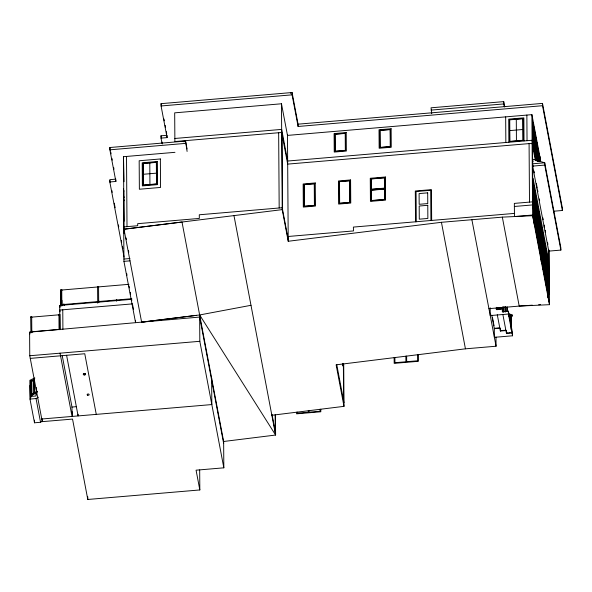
<?xml version="1.0" encoding="UTF-8"?>
<svg xmlns="http://www.w3.org/2000/svg" width="592" height="592" viewBox="0 0 592 592"><rect width="100%" height="100%" fill="white"/><g stroke="black" fill="none" stroke-linecap="round" stroke-linejoin="round"><path stroke-width="0.89" d="M508.447 315.062L511.865 316.394L512.272 315.04L508.965 313.745M511.865 316.394L512.272 315.04M34.78 377.896L29.859 380.308L29.992 399.075L34.491 422.799L40.545 422.281L42.121 421.371M34.787 378.821L30.873 381.152L31.11 397.069L30.932 380.552M31.398 381.063L31.776 380.841L31.398 381.063L31.494 394.768M33.788 379.642L34.166 379.42L33.788 379.642L33.929 393.591L34.306 393.369L34.166 379.42M30.999 381.81L34.129 379.946M37.229 391.12L30.969 394.849L31.102 395.856L37.355 392.126M33.885 393.347L34.262 393.118M36.645 391.697L36.319 392.17L36.697 391.948M30.976 395.197L37.229 391.467M31.095 395.508L36.571 392.244M29.992 399.075L36.045 398.557L38.406 397.188M183.92 141.888L185.555 141.081L187.057 148.984M290.383 93.247L292.078 92.53L298.072 124.165L298.094 126.473L542.524 105.709L562.4 210.486L554.142 211.189M250.993 305.302L199.645 314.959L141.621 322.129L123.994 229.215L123.491 156.695L174.966 152.329M535.235 159.796L532.112 143.345L287.682 164.11L281.681 132.475L174.884 141.547L174.684 112.85L281.481 103.778L282.221 209.627L123.994 229.215L182.01 222.044L223.643 441.484L223.828 467.828L196.078 470.181L199.822 489.954L87.794 499.47L72.542 419.077L42.269 421.645L29.763 355.748L29.6 332.149L142.243 322.078L196.448 315.344M282.221 209.627L288.223 241.262L441.432 222.303L502.334 217.131L532.615 215.71L549.494 304.673L519.206 306.094L488.933 308.661L471.883 219.713M495.992 337.063L496.059 346.224L465.438 348.829L336.123 364.827L343.996 406.349L271.854 415.273M223.643 441.484L275.606 435.046L275.465 414.844M141.621 322.129L199.659 317.075M167.077 137.603L167.062 135.287L161.002 135.805L161.024 138.114L167.077 137.603L161.076 105.968L161.061 103.659L292.078 92.53L292.093 94.838L298.094 126.473M161.076 105.968L292.093 94.838M504.739 106.997L503.718 101.624L431.05 107.803L431.746 113.694M431.065 110.112L503.733 103.94L504.243 106.627M298.072 124.165L542.509 103.4L562.385 208.177L562.4 210.486M174.869 138.469L281.659 129.396L287.66 161.031L532.09 140.267L535.975 160.758M115.862 179.139L109.809 179.657L109.823 181.966L115.877 181.448L109.883 149.82L109.86 147.512L185.555 141.081L187.102 151.448M109.883 149.82L185.577 143.39M540.659 160.772L531.912 114.648L287.483 135.405L281.481 103.778M509.808 130.603L522.928 129.493M143.308 174.27L156.429 173.16M560.868 250.09L544.744 165.079L532.63 166.108L548.762 251.119L560.868 250.09L560.853 247.782L544.729 162.77L532.585 159.181L533.096 161.882M371.11 189.47L384.733 188.315M371.11 190.047L384.741 188.892M123.98 226.906L137.699 225.737L137.684 223.672L199.312 218.433L199.289 214.778L282.206 207.733L288.208 239.368M514.374 206.475L532.541 204.936L533.821 211.684M514.426 213.401L353.38 227.084L353.498 230.924L288.186 236.474M123.928 259.052L129.981 258.534M123.876 191.149L123.439 188.841L123.943 261.361L129.996 260.843M60.843 306.02L60.732 289.851L61.738 289.762L61.864 290.428M97.732 303.148L97.569 286.676L98.575 286.587L98.701 287.246M61.79 290.021L98.124 286.935M98.627 286.891L128.945 284.315M60.732 289.851L60.858 290.509L61.361 290.465M61.894 304.651L98.228 301.565M98.731 301.52L131.801 298.708M59.881 329.574L59.711 305.442L131.757 299.323M132.675 303.866L59.74 310.06L60.073 311.821M30.917 332.808L30.68 316.883L31.694 316.794L31.82 317.453M59.052 329.751L58.941 314.478L59.955 314.396L60.058 329.663M31.753 317.127L59.008 314.811M31.857 331.749L59.111 329.441M498.827 309.327L499.204 309.298M491.73 315.077L494.305 328.671L494.372 337.329L512.539 335.782L512.517 332.896L508.387 311.155L502.334 311.666L502.312 308.78L496.259 309.29L496.251 307.847M504.902 311.703L505.279 311.666M507.314 307.315C507.529 313.619 506.7 312.754 506.893 307.048M512.539 335.782L508.41 314.041L490.243 315.58L490.191 307.788M29.763 355.748L199.822 341.303L223.828 467.828M30.266 358.382L84.767 353.75L96.267 414.378M494.305 328.671L500.366 328.153L500.381 331.039L506.441 330.528L506.463 333.414L512.517 332.896M30.984 396.411L36.031 395.981L36.008 392.903L36.341 394.664M62.197 355.474L71.98 407.052L76.301 406.689M41.766 419.01L211.825 404.565L211.64 378.221M519.717 306.049L532.349 305.169M538.661 304.732L540.466 304.606M509.083 314.404L512.398 315.699M509.172 314.737L511.74 315.736M508.765 314.729L509.201 316.905M510.866 326.266L510.792 315.521L511.214 315.913L511.31 329.204M508.809 314.974L509.187 315.122M510.792 315.521L511.214 315.913M533.029 123.513L534.717 132.408M537.173 161.128L537.092 144.929L535.405 136.034L535.553 157.975L536.063 160.647M539.46 161.076L539.438 157.479L537.78 148.555L537.899 161.49M535.434 136.389L537.062 144.959M537.81 148.91L539.438 157.479M533.133 134.65L534.761 143.22M535.508 147.171L537.136 155.74M537.854 159.529L538.209 161.401M534.865 154.349L533.207 145.425L533.059 123.869L534.687 132.438L534.835 153.994M533.126 166.5L532.615 163.799L544.729 162.77L544.744 165.079M533.984 171.007L534.324 172.812M536.374 183.624L537.233 188.13M537.573 189.936L537.913 191.741M539.282 198.949L539.623 200.747M542.871 217.871L543.219 219.676M545.239 230.355L545.572 232.116M547.578 242.661L547.911 244.415M533.991 188.863L540.244 221.815L537.277 206.356M541.369 227.742L547.622 260.695M534.028 189.218L536.966 204.706L537.033 210.071M541.406 228.105L544.344 243.586L544.411 248.951M544.655 245.236L547.593 260.724M534.065 194.228L540.281 227.202M541.436 233.107L547.659 266.082M534.043 195.797L540.296 228.741M541.421 234.676L547.667 267.621M534.088 202.338L535.464 209.583M535.716 210.9L537.092 218.152M537.336 219.469L538.713 226.721M538.964 228.038L540.341 235.283M541.465 241.218L542.842 248.462M543.093 249.787L544.462 257.032M544.714 258.349L546.09 265.601M546.342 266.918L547.718 274.17M534.132 208.88L535.508 216.132M535.76 217.449L537.136 224.694M537.388 226.011L538.757 233.263M539.009 234.58L540.385 241.832M541.51 247.759L542.886 255.011M543.138 256.329L544.514 263.573M544.758 264.898L546.135 272.142M546.386 273.46L547.763 280.712M533.799 208.606L532.519 201.85L514.352 203.396L514.448 216.561L532.615 215.014L533.895 221.771M548.118 284.064L549.398 290.82M548.14 287.142L549.42 293.898M534.176 215.421L535.553 222.673M535.804 223.991L537.181 231.243M537.432 232.56L538.809 239.804M539.053 241.122L540.429 248.374M541.554 254.301L542.931 261.553M543.182 262.87L544.559 270.122M544.81 271.439L546.179 278.684M546.431 280.001L547.807 287.253M534.228 221.97L540.474 254.915M541.599 260.85L547.852 293.795M548.207 297.228L549.487 303.985M502.334 217.131L519.206 306.094M502.852 314.382L506.463 333.414M496.407 307.315L496.755 309.128M497.287 314.729L500.381 331.039M492.537 317.837L494.039 325.763M488.933 308.661L496.059 346.224M441.432 222.303L465.438 348.829M342.539 363.421L343.057 366.122L343.034 363.347M336.781 364.798L343.974 402.708M272.017 414.356L275.598 433.226M233.973 215.599L275.606 435.046L199.645 314.959L199.822 341.303M161.061 103.659L161.401 105.465M163.977 119.022L164.317 120.827M165.175 125.349L165.516 127.154M166.374 131.676L166.715 133.481M199.652 316.964L223.658 443.489M161.002 135.805L161.35 137.61M162.201 142.124L162.548 143.93M161.024 138.114L162.045 143.53M123.491 156.695L124.024 181.722M123.765 196.344L124.017 197.661M123.787 199.423L124.039 200.74M109.86 147.512L110.378 150.22M110.719 152.026L111.067 153.839M111.918 158.353L112.265 160.158M113.634 167.395L113.975 169.201M124.357 228.882L124.697 230.68M126.059 237.866L126.399 239.664M128.449 250.446L128.79 252.244M123.713 228.49L123.965 229.807M123.735 231.568L124.076 233.366M109.979 180.56L110.327 182.373M111.873 190.528L112.214 192.341M114.278 203.211L115.137 207.748M118.4 224.96L118.748 226.773M121.323 240.367L121.671 242.18M122.529 246.709L122.87 248.522M109.823 181.966L124.091 257.172M126.658 273.467L127.006 275.273M129.056 286.084L129.396 287.89M130.255 292.396L130.595 294.202M131.446 298.708L131.794 300.507M132.645 305.013L133.503 309.52M123.943 261.361L135.568 322.647L135.553 320.339M97.569 286.676L97.695 287.335M63.884 303.785L64.225 305.561M59.711 305.442L60.051 307.263M58.941 314.478L59.067 315.144M66.6 355.296L78.1 415.924L78.085 414.259M60.044 353.172L72.046 416.435L71.98 407.052M30.68 316.883L30.806 317.541M29.6 332.149L29.94 333.955M36.045 398.557L40.545 422.281M30.436 398.949L30.014 385.466M549.117 250.594L549.494 304.673M548.747 249.58L549.021 288.837M548.614 286.698L548.421 259.178L533.111 178.451L533.303 205.972M548.214 297.917L547.948 260.391L541.014 223.813L541.273 261.346M548.118 297.428L547.859 260.473L541.11 224.886L541.369 261.842M547.607 259.155L547.866 296.104M546.298 260.376L546.475 286.55M546.046 259.059L546.231 285.233M544.618 244.881L544.662 250.268M544.67 251.807L544.855 277.981M544.24 225.086L544.255 227.395M544.418 250.49L544.603 276.664M544.344 243.586L544.374 248.596M542.509 103.4L542.524 105.709M543.042 243.238L543.227 269.412M542.797 241.921L542.975 268.095M541.362 226.203L541.621 263.159M540.836 259.037L540.577 221.512L533.636 184.933L533.895 222.466M540.03 156.54L540.067 161.853M540.74 258.541L540.481 221.593L533.732 186.006L533.991 222.962M540.237 220.276L540.496 257.224M539.49 161.113L539.556 157.368L537.677 147.482L537.773 161.342M538.624 153.195L538.676 161.283M538.92 221.497L539.105 247.671M538.668 220.172L538.853 246.353M537.299 161.475L537.181 144.848L535.301 134.961L535.464 158.057M537.247 206.001L537.284 211.388M537.292 212.928L537.477 239.101M537.04 211.61L537.225 237.784M536.248 140.674L536.382 160.432M535.671 204.358L535.849 230.532M535.42 203.041L535.605 229.215M534.968 155.422L534.805 132.327L532.926 122.44L533.089 145.536M533.873 128.153L534.021 149.709M533.984 187.324L534.243 224.279M532.408 117.283L532.593 142.901M532.489 145.321L532.896 203.833M531.912 114.648L532.615 215.71M529.085 143.604L529.492 202.109M526.865 115.07L527.043 140.696M524.016 140.955L523.853 117.86L508.713 119.14L508.876 142.235M516.291 119.273L516.439 140.822M511.17 315.669L511.266 329.84M510.837 315.765L510.889 322.929M508.387 311.155L508.41 314.041M507.27 307.063L507.3 311.496M505.672 116.876L505.849 142.494M505.294 306.575L505.331 311.917M503.718 101.624L503.733 103.94M504.917 306.552L504.954 311.947M503.274 306.723L503.311 312.088M503.23 307.374L503.267 311.836M502.897 306.708L502.934 312.117M502.852 307.359L502.889 311.873M501.217 307.352L500.891 309.401L500.832 307.366M499.197 307.514L499.256 309.542M498.819 307.529L498.878 309.572M497.221 307.929L497.236 309.712M497.176 307.677L497.191 309.468M496.843 307.944L496.858 309.742M496.799 307.692L496.806 309.498M431.664 220.431L431.45 189.64L415.303 191.009L415.517 221.808M430.909 220.498L430.695 190.284L416.065 191.527L416.272 221.741M418.359 354.652L418.403 361.298L394.183 363.355L394.139 357.649M417.597 354.719L417.641 360.78L406.667 361.712L406.63 356.103M405.868 356.199L405.912 361.779L394.931 362.711L394.894 357.553M343.708 364.117L343.996 406.349M343.375 364.139L343.634 400.895M320.79 409.22L320.812 411.773L296.592 413.83L296.577 412.217M320.035 409.309L320.05 411.255L309.076 412.187L309.061 410.67M308.306 410.767L308.321 412.254L297.339 413.186L297.332 412.121M287.475 134.473L288.223 241.262M282.058 134.451L282.584 209.709M278.654 132.734L279.18 207.992M275.139 414.866L275.25 431.413M199.682 469.952L199.822 489.954M149.791 162.941L149.939 184.489M126.518 156.443L127.006 226.647M123.809 190.824L124.024 221.245M115.869 179.909L115.877 181.448M116.668 299.411L116.683 301.21M98.797 300.758L98.812 302.564M98.575 286.587L98.686 301.905M87.779 496.777L87.794 499.47M72.49 411.81L72.52 415.443M62.767 309.808L62.907 329.3M61.931 300.307L61.975 305.694M61.738 289.762L61.857 305.931M60.858 290.509L60.961 305.775M42.247 418.921L42.269 421.645M36.238 387.353L36.319 392.17M34.218 380.582L34.299 392.452M34.469 420.12L34.491 422.799M31.909 330.928L31.924 332.726M31.694 316.794L31.798 332.068M31.776 380.841L31.916 394.79M346.224 132.564L334.11 133.592L334.243 152.063L346.35 151.034L346.224 132.564M391.134 128.745L379.021 129.774L379.154 148.252L391.26 147.223L391.134 128.745M345.469 133.2L334.872 134.103L334.991 151.426L345.587 150.523L345.469 133.2M390.38 129.389L379.783 130.284L379.901 147.608L390.505 146.705L390.38 129.389M345.217 133.415L335.124 134.273L335.242 151.212L345.336 150.353L345.217 133.415M390.128 129.604L380.034 130.455L380.153 147.393L390.246 146.535L390.128 129.604M523.099 118.496L509.475 119.658L509.631 141.599L523.254 140.437L523.099 118.496M522.854 118.711L509.727 119.828L509.882 141.384L523.002 140.267L522.854 118.711M160.365 158.959L139.172 160.758L139.372 189.24L160.565 187.442L160.365 158.959M157.354 161.527L142.213 162.807L142.376 185.903L157.516 184.623L157.354 161.527M156.599 162.164L142.975 163.325L143.131 185.266L156.754 184.105L156.599 162.164M156.347 162.378L143.227 163.496L143.382 185.052L156.503 183.934L156.347 162.378M315.27 182.95L303.156 183.979L303.319 207.074L315.432 206.046L315.27 182.95M350.59 179.946L338.483 180.974L338.639 204.07L350.753 203.041L350.59 179.946M385.414 176.993L370.274 178.273L370.437 201.369L385.57 200.081L385.414 176.993M314.515 183.587L303.918 184.489L304.073 206.43L314.67 205.528L314.515 183.587M349.842 180.59L339.246 181.492L339.394 203.426L349.99 202.531L349.842 180.59M384.659 177.63L371.036 178.791L371.184 200.732L384.815 199.571L384.659 177.63M314.263 183.801L304.17 184.66L304.325 206.216L314.411 205.357L314.263 183.801M349.591 180.804L339.497 181.663L339.645 203.219L349.739 202.36L349.591 180.804M384.408 177.844L371.288 178.962L371.362 189.255L384.482 188.145L384.408 177.844M384.489 189.107L371.369 190.217L371.436 200.518L384.556 199.4L384.489 189.107M427.683 192.851L419.106 193.577L419.18 204.307L427.757 203.581L427.683 192.851M427.772 205.306L419.195 206.031L419.284 219.173L427.861 218.448L427.772 205.306M495.097 328.101L494.764 328.375L495.097 328.101M497.117 327.931L496.784 328.205L497.117 327.931M499.137 327.753L498.804 328.035L499.137 327.753M501.172 330.469L500.839 330.75L501.172 330.469M503.193 330.299L502.86 330.58L503.193 330.299M505.213 330.129L504.88 330.41L505.213 330.129M507.248 332.845L506.915 333.126L507.248 332.845M509.268 332.674L508.935 332.948L509.268 332.674M511.288 332.504L510.955 332.778L511.288 332.504M84.945 373.656L84.686 373.611A1.014 0.666 -0.4 0 0 83.923 374.795L84.153 374.884A1.014 0.666 -0.4 0 0 85.485 374.529A1.014 0.666 -0.4 0 0 84.945 373.656L84.663 373.589A1.014 0.666 -0.4 0 0 83.331 373.952A1.014 0.666 -0.4 0 0 83.872 374.817L84.131 374.862A1.014 0.666 -0.4 0 0 84.893 373.678M87.52 395.16A1.014 0.666 -0.4 0 0 89.155 394.723A1.014 0.666 -0.4 0 0 87.764 394.02A1.014 0.666 -0.4 0 0 87.52 395.16"/></g></svg>
